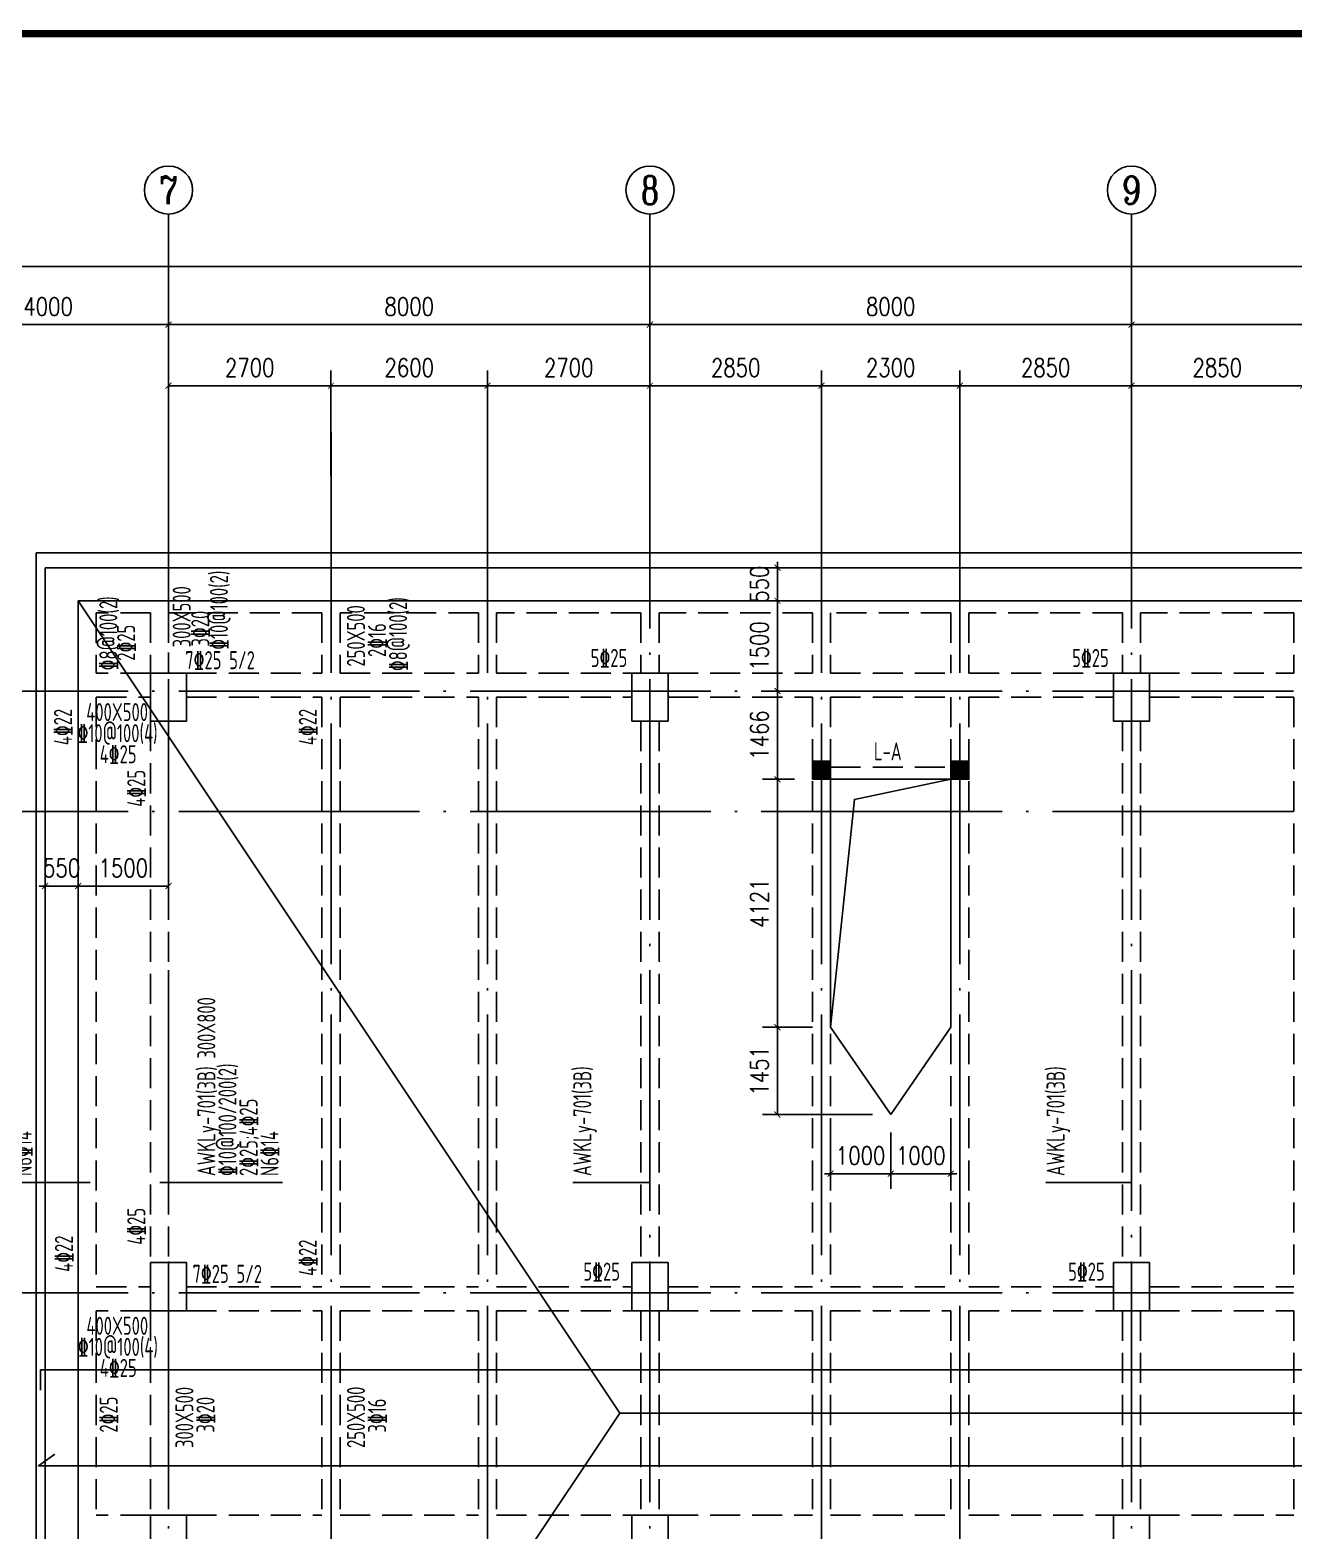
# Model space of a CAD drawing. Header units: millimetres. Extents: x 2998490 to 15040601, y 444546 to 7822218.
# Drawn here: x 14149969 to 14170970, y 7459876 to 7484824 of the extents above; entities that cross this region are included whole.
import ezdxf
from ezdxf.enums import TextEntityAlignment as Align

# ---------------------------------------------------------------- set-up
doc = ezdxf.new("R2010")
doc.units = ezdxf.units.MM
doc.header["$LTSCALE"] = 2000
doc.linetypes.add('DASH', pattern=[0.35, 0.25, -0.1])
doc.linetypes.add('DOTE', pattern=[2.42, 2, -0.2, 0.02, -0.2])
for name, color, linetype in [('3-AXIS', 3, 'Continuous'), ('3-AXIS_TEXT', 7, 'Continuous'), ('3-ban', 84, 'Continuous'), ('3-ban-rein', 1, 'Continuous'), ('3-column-DOWN', 232, 'Continuous'), ('3-dote', 43, 'DOTE'), ('3-liang-rein-X', 54, 'Continuous'), ('3-liang-rein-Y', 130, 'Continuous'), ('3-liang-R截面-X', 50, 'Continuous'), ('3-liang-R截面-Y', 70, 'Continuous'), ('3-liang-s-1', 44, 'Continuous'), ('3-liang-xu', 120, 'DASH'), ('AXIS', 3, 'Continuous'), ('AXIS_TEXT', 7, 'Continuous'), ('图框', 7, 'Continuous')]:
    doc.layers.add(name, color=color, linetype=linetype)
doc.layers.add('3-零部件', color=73, linetype='Continuous', lineweight=5)
doc.styles.add('_TCH_AXIS', font='COMPLEX', dxfattribs={"bigfont": 'GBCBIG'})
doc.styles.add('COMPLEX', font='COMPLEX')
doc.styles.add('DIM_FONT', font='SIMPLEX', dxfattribs={"width": 0.8, "bigfont": 'HZTXT'})
doc.styles.add('TSSD_Rein', font='Tssdeng.shx', dxfattribs={"width": 0.7, "bigfont": 'hztxt.shx'})
doc.dimstyles.new('DIMN100', dxfattribs={"dimtxt": 300, "dimasz": 100, "dimexe": 250, "dimexo": 300, "dimgap": 150, "dimtad": 1, "dimdec": 0, "dimzin": 0, "dimdsep": 46, "dimtxsty": 'DIM_FONT', "dimblk": 'ARCHTICK', "dimcen": 0.09, "dimclrt": 7, "dimazin": 2, "dimtfac": 1, "dimtdec": 0, "dimtix": 1, "dimtmove": 2, "dimatfit": 3, "dimldrblk": 'ARCHTICK', "dimfxl": 0, "dimtolj": 1, "dimtzin": 0, "dimarcsym": 0})

# ---------------------------------------------------------------- blocks, each defined once
blk = doc.blocks.new('TJAD_TK_A0')
at = {"layer": '图框', "const_width": 1.2}
blk.add_lwpolyline([(2152, -431.7), (2152, 389.3), (998, 389.3), (998, -431.7)], close=True, dxfattribs=at)
blk = doc.blocks.new('_ArchTick')
at = {"color": 0, "linetype": 'ByBlock', "const_width": 0.15}
blk.add_lwpolyline([(-0.5, -0.5), (0.5, 0.5)], dxfattribs=at)
blk = doc.blocks.new('*D548')
at = {"layer": 'AXIS', "color": 0, "lineweight": -2}
for p, q in [((14148270, 7475769), (14148270, 7480177)), ((14152270, 7475769), (14152270, 7480177)), ((14148270, 7479927), (14152270, 7479927))]:
    blk.add_line(p, q, dxfattribs=at)
at = {"layer": 'Defpoints', "color": 0}
for p in [(14152270, 7479927), (14148270, 7475469), (14152270, 7475469)]:
    blk.add_point(p, dxfattribs=at)
at = {"layer": 'AXIS', "color": 0, "lineweight": -2, "xscale": 100, "yscale": 100, "zscale": 100, "rotation": 180}
blk.add_blockref('_ArchTick', (14148270, 7479927), dxfattribs=at)
at = {"layer": 'AXIS', "color": 0, "lineweight": -2, "xscale": 100, "yscale": 100, "zscale": 100}
blk.add_blockref('_ArchTick', (14152270, 7479927), dxfattribs=at)
at = {"layer": 'AXIS', "color": 7, "insert": (14150270, 7480227), "char_height": 300, "attachment_point": 5, "style": 'DIM_FONT'}
blk.add_mtext('\\A1;4000', dxfattribs=at)
blk = doc.blocks.new('*D549')
at = {"layer": 'AXIS', "color": 0, "lineweight": -2}
for p, q in [((14152270, 7475769), (14152270, 7480177)), ((14160270, 7475769), (14160270, 7480177)), ((14152270, 7479927), (14160270, 7479927))]:
    blk.add_line(p, q, dxfattribs=at)
at = {"layer": 'Defpoints', "color": 0}
for p in [(14160270, 7479927), (14152270, 7475469), (14160270, 7475469)]:
    blk.add_point(p, dxfattribs=at)
at = {"layer": 'AXIS', "color": 0, "lineweight": -2, "xscale": 100, "yscale": 100, "zscale": 100, "rotation": 180}
blk.add_blockref('_ArchTick', (14152270, 7479927), dxfattribs=at)
at = {"layer": 'AXIS', "color": 0, "lineweight": -2, "xscale": 100, "yscale": 100, "zscale": 100}
blk.add_blockref('_ArchTick', (14160270, 7479927), dxfattribs=at)
at = {"layer": 'AXIS', "color": 7, "insert": (14156270, 7480227), "char_height": 300, "attachment_point": 5, "style": 'DIM_FONT'}
blk.add_mtext('\\A1;8000', dxfattribs=at)
blk = doc.blocks.new('*D550')
at = {"layer": 'AXIS', "color": 0, "lineweight": -2}
for p, q in [((14160270, 7475769), (14160270, 7480177)), ((14168270, 7475769), (14168270, 7480177)), ((14160270, 7479927), (14168270, 7479927))]:
    blk.add_line(p, q, dxfattribs=at)
at = {"layer": 'Defpoints', "color": 0}
for p in [(14168270, 7479927), (14160270, 7475469), (14168270, 7475469)]:
    blk.add_point(p, dxfattribs=at)
at = {"layer": 'AXIS', "color": 0, "lineweight": -2, "xscale": 100, "yscale": 100, "zscale": 100, "rotation": 180}
blk.add_blockref('_ArchTick', (14160270, 7479927), dxfattribs=at)
at = {"layer": 'AXIS', "color": 0, "lineweight": -2, "xscale": 100, "yscale": 100, "zscale": 100}
blk.add_blockref('_ArchTick', (14168270, 7479927), dxfattribs=at)
at = {"layer": 'AXIS', "color": 7, "insert": (14164270, 7480227), "char_height": 300, "attachment_point": 5, "style": 'DIM_FONT'}
blk.add_mtext('\\A1;8000', dxfattribs=at)
blk = doc.blocks.new('*D551')
at = {"layer": 'AXIS', "color": 0, "lineweight": -2}
for p, q in [((14168270, 7475769), (14168270, 7480177)), ((14176270, 7475769), (14176270, 7480177)), ((14168270, 7479927), (14176270, 7479927))]:
    blk.add_line(p, q, dxfattribs=at)
at = {"layer": 'Defpoints', "color": 0}
for p in [(14176270, 7479927), (14168270, 7475469), (14176270, 7475469)]:
    blk.add_point(p, dxfattribs=at)
at = {"layer": 'AXIS', "color": 0, "lineweight": -2, "xscale": 100, "yscale": 100, "zscale": 100, "rotation": 180}
blk.add_blockref('_ArchTick', (14168270, 7479927), dxfattribs=at)
at = {"layer": 'AXIS', "color": 0, "lineweight": -2, "xscale": 100, "yscale": 100, "zscale": 100}
blk.add_blockref('_ArchTick', (14176270, 7479927), dxfattribs=at)
at = {"layer": 'AXIS', "color": 7, "insert": (14172270, 7480227), "char_height": 300, "attachment_point": 5, "style": 'DIM_FONT'}
blk.add_mtext('\\A1;8000', dxfattribs=at)
blk = doc.blocks.new('_AXISO')
blk.add_circle((0, 0), 0.5)
at = {"layer": '3-AXIS_TEXT', "style": 'COMPLEX', "width": 1.041667}
blk.add_attdef('A', text='', height=0.56, dxfattribs=at).set_placement((-0.25, -0.28), (0.25, -0.28), align=Align.FIT)
blk = doc.blocks.new('*D557')
at = {"layer": 'AXIS', "color": 0, "lineweight": -2}
for p, q in [((14138270, 7476070), (14138270, 7481142)), ((14214520, 7476070), (14214520, 7481142)), ((14138270, 7480892), (14214520, 7480892))]:
    blk.add_line(p, q, dxfattribs=at)
at = {"layer": 'Defpoints', "color": 0}
for p in [(14214520, 7480892), (14138270, 7475770), (14214520, 7475770)]:
    blk.add_point(p, dxfattribs=at)
at = {"layer": 'AXIS', "color": 0, "lineweight": -2, "xscale": 100, "yscale": 100, "zscale": 100, "rotation": 180}
blk.add_blockref('_ArchTick', (14138270, 7480892), dxfattribs=at)
at = {"layer": 'AXIS', "color": 0, "lineweight": -2, "xscale": 100, "yscale": 100, "zscale": 100}
blk.add_blockref('_ArchTick', (14214520, 7480892), dxfattribs=at)
at = {"layer": 'AXIS', "color": 7, "insert": (14180271, 7481192), "char_height": 300, "attachment_point": 5, "style": 'DIM_FONT'}
blk.add_mtext('\\A1;76250', dxfattribs=at)
blk = doc.blocks.new('*D829')
at = {"layer": '3-ban', "color": 0, "lineweight": -2}
for p, q in [((14162664, 7473837), (14162138, 7473837)), ((14162388, 7473837), (14162388, 7472370)), ((14162670, 7472370), (14162138, 7472370))]:
    blk.add_line(p, q, dxfattribs=at)
at = {"layer": 'Defpoints', "color": 0}
for p in [(14162964, 7473837), (14162388, 7472370), (14162970, 7472370)]:
    blk.add_point(p, dxfattribs=at)
at = {"layer": '3-ban', "color": 0, "lineweight": -2, "xscale": 100, "yscale": 100, "zscale": 100}
for p, rotation in [((14162388, 7473837), 90), ((14162388, 7472370), 270)]:
    blk.add_blockref('_ArchTick', p, dxfattribs=dict(at, rotation=rotation))
at = {"layer": '3-ban', "color": 7, "insert": (14162088, 7473104), "char_height": 300, "attachment_point": 5, "rotation": 90, "style": 'DIM_FONT'}
blk.add_mtext('\\A1;1466', dxfattribs=at)
blk = doc.blocks.new('*D830')
at = {"layer": '3-ban', "color": 0, "lineweight": -2}
for p, q in [((14162670, 7472370), (14162138, 7472370)), ((14162388, 7472370), (14162388, 7468249)), ((14162970, 7468249), (14162138, 7468249))]:
    blk.add_line(p, q, dxfattribs=at)
at = {"layer": 'Defpoints', "color": 0}
for p in [(14162970, 7472370), (14162388, 7468249), (14163270, 7468249)]:
    blk.add_point(p, dxfattribs=at)
at = {"layer": '3-ban', "color": 0, "lineweight": -2, "xscale": 100, "yscale": 100, "zscale": 100}
for p, rotation in [((14162388, 7472370), 90), ((14162388, 7468249), 270)]:
    blk.add_blockref('_ArchTick', p, dxfattribs=dict(at, rotation=rotation))
at = {"layer": '3-ban', "color": 7, "insert": (14162088, 7470310), "char_height": 300, "attachment_point": 5, "rotation": 90, "style": 'DIM_FONT'}
blk.add_mtext('\\A1;4121', dxfattribs=at)
blk = doc.blocks.new('*D831')
at = {"layer": '3-ban', "color": 0, "lineweight": -2}
for p, q in [((14162970, 7468249), (14162138, 7468249)), ((14162388, 7468249), (14162388, 7466798)), ((14163970, 7466798), (14162138, 7466798))]:
    blk.add_line(p, q, dxfattribs=at)
at = {"layer": 'Defpoints', "color": 0}
for p in [(14163270, 7468249), (14162388, 7466798), (14164270, 7466798)]:
    blk.add_point(p, dxfattribs=at)
at = {"layer": '3-ban', "color": 0, "lineweight": -2, "xscale": 100, "yscale": 100, "zscale": 100}
for p, rotation in [((14162388, 7468249), 90), ((14162388, 7466798), 270)]:
    blk.add_blockref('_ArchTick', p, dxfattribs=dict(at, rotation=rotation))
at = {"layer": '3-ban', "color": 7, "insert": (14162088, 7467524), "char_height": 300, "attachment_point": 5, "rotation": 90, "style": 'DIM_FONT'}
blk.add_mtext('\\A1;1451', dxfattribs=at)
blk = doc.blocks.new('*D832')
at = {"layer": '3-ban', "color": 0, "lineweight": -2}
for p, q in [((14163270, 7466498), (14163270, 7465565)), ((14164270, 7466498), (14164270, 7465565)), ((14163270, 7465815), (14163170, 7465815)), ((14163270, 7465815), (14164270, 7465815)), ((14164270, 7465815), (14164370, 7465815))]:
    blk.add_line(p, q, dxfattribs=at)
at = {"layer": 'Defpoints', "color": 0}
for p in [(14163270, 7466798), (14164270, 7466798), (14164270, 7465815)]:
    blk.add_point(p, dxfattribs=at)
at = {"layer": '3-ban', "color": 0, "lineweight": -2, "xscale": 100, "yscale": 100, "zscale": 100}
blk.add_blockref('_ArchTick', (14163270, 7465815), dxfattribs=at)
at = {"layer": '3-ban', "color": 0, "lineweight": -2, "xscale": 100, "yscale": 100, "zscale": 100, "rotation": 180}
blk.add_blockref('_ArchTick', (14164270, 7465815), dxfattribs=at)
at = {"layer": '3-ban', "color": 7, "insert": (14163770, 7466115), "char_height": 300, "attachment_point": 5, "style": 'DIM_FONT'}
blk.add_mtext('\\A1;1000', dxfattribs=at)
blk = doc.blocks.new('*D833')
at = {"layer": '3-ban', "color": 0, "lineweight": -2}
for p, q in [((14164270, 7466498), (14164270, 7465565)), ((14165270, 7466268), (14165270, 7465565)), ((14164270, 7465815), (14164170, 7465815)), ((14164270, 7465815), (14165270, 7465815)), ((14165270, 7465815), (14165370, 7465815))]:
    blk.add_line(p, q, dxfattribs=at)
at = {"layer": 'Defpoints', "color": 0}
for p in [(14164270, 7466798), (14165270, 7466568), (14165270, 7465815)]:
    blk.add_point(p, dxfattribs=at)
at = {"layer": '3-ban', "color": 0, "lineweight": -2, "xscale": 100, "yscale": 100, "zscale": 100}
blk.add_blockref('_ArchTick', (14164270, 7465815), dxfattribs=at)
at = {"layer": '3-ban', "color": 0, "lineweight": -2, "xscale": 100, "yscale": 100, "zscale": 100, "rotation": 180}
blk.add_blockref('_ArchTick', (14165270, 7465815), dxfattribs=at)
at = {"layer": '3-ban', "color": 7, "insert": (14164770, 7466115), "char_height": 300, "attachment_point": 5, "style": 'DIM_FONT'}
blk.add_mtext('\\A1;1000', dxfattribs=at)
blk = doc.blocks.new('*D1196')
at = {"layer": '3-零部件', "color": 0, "lineweight": -2}
for p, q in [((14152270, 7477475), (14152270, 7479162)), ((14154970, 7477408), (14154970, 7479162)), ((14152270, 7478912), (14154970, 7478912))]:
    blk.add_line(p, q, dxfattribs=at)
at = {"layer": 'Defpoints', "color": 0}
for p in [(14154970, 7478912), (14152270, 7477175), (14154970, 7477108)]:
    blk.add_point(p, dxfattribs=at)
at = {"layer": '3-零部件', "color": 0, "lineweight": -2, "xscale": 100, "yscale": 100, "zscale": 100, "rotation": 180}
blk.add_blockref('_ArchTick', (14152270, 7478912), dxfattribs=at)
at = {"layer": '3-零部件', "color": 0, "lineweight": -2, "xscale": 100, "yscale": 100, "zscale": 100}
blk.add_blockref('_ArchTick', (14154970, 7478912), dxfattribs=at)
at = {"layer": '3-零部件', "color": 7, "insert": (14153620, 7479212), "char_height": 300, "attachment_point": 5, "style": 'DIM_FONT'}
blk.add_mtext('\\A1;2700', dxfattribs=at)
blk = doc.blocks.new('*D1197')
at = {"layer": '3-零部件', "color": 0, "lineweight": -2}
for p, q in [((14154970, 7477408), (14154970, 7479162)), ((14157570, 7477862), (14157570, 7479162)), ((14154970, 7478912), (14157570, 7478912))]:
    blk.add_line(p, q, dxfattribs=at)
at = {"layer": 'Defpoints', "color": 0}
for p in [(14157570, 7478912), (14157570, 7477562), (14154970, 7477108)]:
    blk.add_point(p, dxfattribs=at)
at = {"layer": '3-零部件', "color": 0, "lineweight": -2, "xscale": 100, "yscale": 100, "zscale": 100, "rotation": 180}
blk.add_blockref('_ArchTick', (14154970, 7478912), dxfattribs=at)
at = {"layer": '3-零部件', "color": 0, "lineweight": -2, "xscale": 100, "yscale": 100, "zscale": 100}
blk.add_blockref('_ArchTick', (14157570, 7478912), dxfattribs=at)
at = {"layer": '3-零部件', "color": 7, "insert": (14156270, 7479212), "char_height": 300, "attachment_point": 5, "style": 'DIM_FONT'}
blk.add_mtext('\\A1;2600', dxfattribs=at)
blk = doc.blocks.new('*D1198')
at = {"layer": '3-零部件', "color": 0, "lineweight": -2}
for p, q in [((14157570, 7477862), (14157570, 7479162)), ((14160270, 7477862), (14160270, 7479162)), ((14157570, 7478912), (14160270, 7478912))]:
    blk.add_line(p, q, dxfattribs=at)
at = {"layer": 'Defpoints', "color": 0}
for p in [(14160270, 7478912), (14157570, 7477562), (14160270, 7477562)]:
    blk.add_point(p, dxfattribs=at)
at = {"layer": '3-零部件', "color": 0, "lineweight": -2, "xscale": 100, "yscale": 100, "zscale": 100, "rotation": 180}
blk.add_blockref('_ArchTick', (14157570, 7478912), dxfattribs=at)
at = {"layer": '3-零部件', "color": 0, "lineweight": -2, "xscale": 100, "yscale": 100, "zscale": 100}
blk.add_blockref('_ArchTick', (14160270, 7478912), dxfattribs=at)
at = {"layer": '3-零部件', "color": 7, "insert": (14158920, 7479212), "char_height": 300, "attachment_point": 5, "style": 'DIM_FONT'}
blk.add_mtext('\\A1;2700', dxfattribs=at)
blk = doc.blocks.new('*D1199')
at = {"layer": '3-零部件', "color": 0, "lineweight": -2}
for p, q in [((14160270, 7477862), (14160270, 7479162)), ((14163120, 7477465), (14163120, 7479162)), ((14160270, 7478912), (14163120, 7478912))]:
    blk.add_line(p, q, dxfattribs=at)
at = {"layer": 'Defpoints', "color": 0}
for p in [(14163120, 7478912), (14160270, 7477562), (14163120, 7477165)]:
    blk.add_point(p, dxfattribs=at)
at = {"layer": '3-零部件', "color": 0, "lineweight": -2, "xscale": 100, "yscale": 100, "zscale": 100, "rotation": 180}
blk.add_blockref('_ArchTick', (14160270, 7478912), dxfattribs=at)
at = {"layer": '3-零部件', "color": 0, "lineweight": -2, "xscale": 100, "yscale": 100, "zscale": 100}
blk.add_blockref('_ArchTick', (14163120, 7478912), dxfattribs=at)
at = {"layer": '3-零部件', "color": 7, "insert": (14161695, 7479212), "char_height": 300, "attachment_point": 5, "style": 'DIM_FONT'}
blk.add_mtext('\\A1;2850', dxfattribs=at)
blk = doc.blocks.new('*D1200')
at = {"layer": '3-零部件', "color": 0, "lineweight": -2}
for p, q in [((14163120, 7477465), (14163120, 7479162)), ((14165420, 7477465), (14165420, 7479162)), ((14163120, 7478912), (14165420, 7478912))]:
    blk.add_line(p, q, dxfattribs=at)
at = {"layer": 'Defpoints', "color": 0}
for p in [(14165420, 7478912), (14163120, 7477165), (14165420, 7477165)]:
    blk.add_point(p, dxfattribs=at)
at = {"layer": '3-零部件', "color": 0, "lineweight": -2, "xscale": 100, "yscale": 100, "zscale": 100, "rotation": 180}
blk.add_blockref('_ArchTick', (14163120, 7478912), dxfattribs=at)
at = {"layer": '3-零部件', "color": 0, "lineweight": -2, "xscale": 100, "yscale": 100, "zscale": 100}
blk.add_blockref('_ArchTick', (14165420, 7478912), dxfattribs=at)
at = {"layer": '3-零部件', "color": 7, "insert": (14164270, 7479212), "char_height": 300, "attachment_point": 5, "style": 'DIM_FONT'}
blk.add_mtext('\\A1;2300', dxfattribs=at)
blk = doc.blocks.new('*D1201')
at = {"layer": '3-零部件', "color": 0, "lineweight": -2}
for p, q in [((14165420, 7477465), (14165420, 7479162)), ((14168270, 7477465), (14168270, 7479162)), ((14165420, 7478912), (14168270, 7478912))]:
    blk.add_line(p, q, dxfattribs=at)
at = {"layer": 'Defpoints', "color": 0}
for p in [(14168270, 7478912), (14165420, 7477165), (14168270, 7477165)]:
    blk.add_point(p, dxfattribs=at)
at = {"layer": '3-零部件', "color": 0, "lineweight": -2, "xscale": 100, "yscale": 100, "zscale": 100, "rotation": 180}
blk.add_blockref('_ArchTick', (14165420, 7478912), dxfattribs=at)
at = {"layer": '3-零部件', "color": 0, "lineweight": -2, "xscale": 100, "yscale": 100, "zscale": 100}
blk.add_blockref('_ArchTick', (14168270, 7478912), dxfattribs=at)
at = {"layer": '3-零部件', "color": 7, "insert": (14166845, 7479212), "char_height": 300, "attachment_point": 5, "style": 'DIM_FONT'}
blk.add_mtext('\\A1;2850', dxfattribs=at)
blk = doc.blocks.new('*D1202')
at = {"layer": '3-零部件', "color": 0, "lineweight": -2}
for p, q in [((14168270, 7477465), (14168270, 7479162)), ((14171120, 7477465), (14171120, 7479162)), ((14168270, 7478912), (14171120, 7478912))]:
    blk.add_line(p, q, dxfattribs=at)
at = {"layer": 'Defpoints', "color": 0}
for p in [(14171120, 7478912), (14168270, 7477165), (14171120, 7477165)]:
    blk.add_point(p, dxfattribs=at)
at = {"layer": '3-零部件', "color": 0, "lineweight": -2, "xscale": 100, "yscale": 100, "zscale": 100, "rotation": 180}
blk.add_blockref('_ArchTick', (14168270, 7478912), dxfattribs=at)
at = {"layer": '3-零部件', "color": 0, "lineweight": -2, "xscale": 100, "yscale": 100, "zscale": 100}
blk.add_blockref('_ArchTick', (14171120, 7478912), dxfattribs=at)
at = {"layer": '3-零部件', "color": 7, "insert": (14169695, 7479212), "char_height": 300, "attachment_point": 5, "style": 'DIM_FONT'}
blk.add_mtext('\\A1;2850', dxfattribs=at)
blk = doc.blocks.new('*D1220')
at = {"layer": '3-ban', "color": 0, "lineweight": -2}
for p, q in [((14162364, 7475337), (14162138, 7475337)), ((14162388, 7473837), (14162388, 7475337)), ((14162364, 7473837), (14162138, 7473837))]:
    blk.add_line(p, q, dxfattribs=at)
at = {"layer": 'Defpoints', "color": 0}
for p in [(14162388, 7475337), (14162664, 7475337), (14162664, 7473837)]:
    blk.add_point(p, dxfattribs=at)
at = {"layer": '3-ban', "color": 0, "lineweight": -2, "xscale": 100, "yscale": 100, "zscale": 100}
for p, rotation in [((14162388, 7475337), 90), ((14162388, 7473837), 270)]:
    blk.add_blockref('_ArchTick', p, dxfattribs=dict(at, rotation=rotation))
at = {"layer": '3-ban', "color": 7, "insert": (14162088, 7474587), "char_height": 300, "attachment_point": 5, "rotation": 90, "style": 'DIM_FONT'}
blk.add_mtext('\\A1;1500', dxfattribs=at)
blk = doc.blocks.new('*D1221')
at = {"layer": '3-ban', "color": 0, "lineweight": -2}
for p, q in [((14162388, 7475887), (14162388, 7475987)), ((14162416, 7475887), (14162138, 7475887)), ((14162388, 7475337), (14162388, 7475887)), ((14162364, 7475337), (14162138, 7475337)), ((14162388, 7475337), (14162388, 7475237))]:
    blk.add_line(p, q, dxfattribs=at)
at = {"layer": 'Defpoints', "color": 0}
for p in [(14162388, 7475887), (14162716, 7475887), (14162664, 7475337)]:
    blk.add_point(p, dxfattribs=at)
at = {"layer": '3-ban', "color": 0, "lineweight": -2, "xscale": 100, "yscale": 100, "zscale": 100}
for p, rotation in [((14162388, 7475887), 270), ((14162388, 7475337), 90)]:
    blk.add_blockref('_ArchTick', p, dxfattribs=dict(at, rotation=rotation))
at = {"layer": '3-ban', "color": 7, "insert": (14162088, 7475612), "char_height": 300, "attachment_point": 5, "rotation": 90, "style": 'DIM_FONT'}
blk.add_mtext('\\A1;550', dxfattribs=at)
blk = doc.blocks.new('*D1224')
at = {"layer": '3-ban', "color": 0, "lineweight": -2}
for p, q in [((14150220, 7470862), (14150220, 7470346)), ((14150770, 7470862), (14150770, 7470346)), ((14150220, 7470596), (14150120, 7470596)), ((14150220, 7470596), (14150770, 7470596)), ((14150770, 7470596), (14150870, 7470596))]:
    blk.add_line(p, q, dxfattribs=at)
at = {"layer": 'Defpoints', "color": 0}
for p in [(14150220, 7471162), (14150770, 7471162), (14150770, 7470596)]:
    blk.add_point(p, dxfattribs=at)
at = {"layer": '3-ban', "color": 0, "lineweight": -2, "xscale": 100, "yscale": 100, "zscale": 100}
blk.add_blockref('_ArchTick', (14150220, 7470596), dxfattribs=at)
at = {"layer": '3-ban', "color": 0, "lineweight": -2, "xscale": 100, "yscale": 100, "zscale": 100, "rotation": 180}
blk.add_blockref('_ArchTick', (14150770, 7470596), dxfattribs=at)
at = {"layer": '3-ban', "color": 7, "insert": (14150495, 7470896), "char_height": 300, "attachment_point": 5, "style": 'DIM_FONT'}
blk.add_mtext('\\A1;550', dxfattribs=at)
blk = doc.blocks.new('*D1225')
at = {"layer": '3-ban', "color": 0, "lineweight": -2}
for p, q in [((14150770, 7470862), (14150770, 7470346)), ((14150770, 7470596), (14152270, 7470596)), ((14152270, 7470553), (14152270, 7470346))]:
    blk.add_line(p, q, dxfattribs=at)
at = {"layer": 'Defpoints', "color": 0}
for p in [(14150770, 7471162), (14152270, 7470853), (14152270, 7470596)]:
    blk.add_point(p, dxfattribs=at)
at = {"layer": '3-ban', "color": 0, "lineweight": -2, "xscale": 100, "yscale": 100, "zscale": 100, "rotation": 180}
blk.add_blockref('_ArchTick', (14150770, 7470596), dxfattribs=at)
at = {"layer": '3-ban', "color": 0, "lineweight": -2, "xscale": 100, "yscale": 100, "zscale": 100}
blk.add_blockref('_ArchTick', (14152270, 7470596), dxfattribs=at)
at = {"layer": '3-ban', "color": 7, "insert": (14151520, 7470896), "char_height": 300, "attachment_point": 5, "style": 'DIM_FONT'}
blk.add_mtext('\\A1;1500', dxfattribs=at)

msp = doc.modelspace()

# ---------------------------------------------------------------- hatches: boundary and pattern name
at = {"layer": '3-ban'}
for points in [[(14162970.3, 7472370.4), (14163270.3, 7472370.4), (14163270.3, 7472670.4), (14162970.3, 7472670.4)], [(14165270.3, 7472370.4), (14165570.3, 7472370.4), (14165570.3, 7472670.4), (14165270.3, 7472670.4)]]:
    msp.add_hatch(color=8, dxfattribs=at).paths.add_polyline_path(points)

# ---------------------------------------------------------------- linework, layer by layer
at = {"layer": '3-AXIS', "color": 15, "linetype": 'DOTE'}
for p, q in [((14152270.3, 7445836.7), (14152270.3, 7475768.9)), ((14160270.3, 7445836.7), (14160270.3, 7475768.9)), ((14168270.3, 7445836.7), (14168270.3, 7475768.9)), ((14214520.3, 7473836.7), (14134833, 7473836.7)), ((14214520.3, 7471836.7), (14134833, 7471836.7)), ((14214520.3, 7463836.7), (14134833, 7463836.7))]:
    msp.add_line(p, q, dxfattribs=at)
at = {"layer": '3-ban'}
for points in [[(14162970.3, 7472370.4), (14163270.3, 7472370.4), (14163270.3, 7472670.4), (14162970.3, 7472670.4)], [(14165270.3, 7472370.4), (14165570.3, 7472370.4), (14165570.3, 7472670.4), (14165270.3, 7472670.4)]]:
    msp.add_lwpolyline(points, close=True, dxfattribs=at)
at = {"layer": '3-ban-rein', "elevation": 5065}
for points in [[(14150144.5, 7462217.8), (14150144.5, 7462555.7), (14214667.6, 7462555.7), (14214667.6, 7462209.7)], [(14150381.3, 7461154.8), (14150107.7, 7460961.4), (14214698.5, 7460961.4), (14214469.1, 7461164.5)]]:
    msp.add_lwpolyline(points, dxfattribs=at)
at = {"layer": '3-column-DOWN'}
for points in [[(14151970.3, 7474136.7), (14152570.3, 7474136.7), (14152570.3, 7473336.7), (14151970.3, 7473336.7)], [(14151970.3, 7474136.7), (14152570.3, 7474136.7), (14152570.3, 7473336.7), (14151970.3, 7473336.7)], [(14159970.3, 7474136.7), (14160570.3, 7474136.7), (14160570.3, 7473336.7), (14159970.3, 7473336.7)], [(14159970.3, 7474136.7), (14160570.3, 7474136.7), (14160570.3, 7473336.7), (14159970.3, 7473336.7)], [(14167970.3, 7474136.7), (14168570.3, 7474136.7), (14168570.3, 7473336.7), (14167970.3, 7473336.7)], [(14167970.3, 7474136.7), (14168570.3, 7474136.7), (14168570.3, 7473336.7), (14167970.3, 7473336.7)], [(14151970.3, 7464336.7), (14152570.3, 7464336.7), (14152570.3, 7463536.7), (14151970.3, 7463536.7)], [(14151970.3, 7464336.7), (14152570.3, 7464336.7), (14152570.3, 7463536.7), (14151970.3, 7463536.7)], [(14159970.3, 7464336.7), (14160570.3, 7464336.7), (14160570.3, 7463536.7), (14159970.3, 7463536.7)], [(14159970.3, 7464336.7), (14160570.3, 7464336.7), (14160570.3, 7463536.7), (14159970.3, 7463536.7)], [(14167970.3, 7464336.7), (14168570.3, 7464336.7), (14168570.3, 7463536.7), (14167970.3, 7463536.7)], [(14167970.3, 7464336.7), (14168570.3, 7464336.7), (14168570.3, 7463536.7), (14167970.3, 7463536.7)], [(14151970.3, 7460136.7), (14152570.3, 7460136.7), (14152570.3, 7459336.7), (14151970.3, 7459336.7)], [(14151970.3, 7460136.7), (14152570.3, 7460136.7), (14152570.3, 7459336.7), (14151970.3, 7459336.7)], [(14159970.3, 7460136.7), (14160570.3, 7460136.7), (14160570.3, 7459336.7), (14159970.3, 7459336.7)], [(14159970.3, 7460136.7), (14160570.3, 7460136.7), (14160570.3, 7459336.7), (14159970.3, 7459336.7)], [(14167970.3, 7460136.7), (14168570.3, 7460136.7), (14168570.3, 7459336.7), (14167970.3, 7459336.7)], [(14167970.3, 7460136.7), (14168570.3, 7460136.7), (14168570.3, 7459336.7), (14167970.3, 7459336.7)]]:
    msp.add_lwpolyline(points, close=True, dxfattribs=at)
at = {"layer": '3-dote'}
for p, q in [((14154970.3, 7478138.7), (14154970.3, 7447511.5)), ((14157570.3, 7478138.7), (14157570.3, 7447511.5)), ((14163120.3, 7478138.7), (14163120.3, 7447511.5)), ((14165420.3, 7478138.7), (14165420.3, 7447511.5))]:
    msp.add_line(p, q, dxfattribs=at)
at = {"layer": '3-liang-R截面-Y'}
for p, q in [((14148648.5, 7465670.5), (14150966.5, 7465670.5)), ((14152125.9, 7465670.5), (14154165, 7465670.5)), ((14158985.8, 7465670.5), (14160261.7, 7465670.5)), ((14166849.7, 7465670.5), (14168274.8, 7465670.5))]:
    msp.add_line(p, q, dxfattribs=at)
at = {"layer": '3-liang-s-1'}
for p, q in [((14214820.3, 7476136.7), (14150070.3, 7476136.7)), ((14150070.3, 7476136.7), (14150070.3, 7451656.7)), ((14214670.3, 7475886.7), (14150220.3, 7475886.7)), ((14150220.3, 7475886.7), (14150220.3, 7447786.7)), ((14159770.3, 7461836.7), (14150770.3, 7475336.7)), ((14214670.3, 7475336.7), (14150770.3, 7475336.7)), ((14150770.3, 7475336.7), (14150770.3, 7448336.7)), ((14159770.3, 7461836.7), (14150770.3, 7448336.7)), ((14214820.3, 7461836.7), (14159770.3, 7461836.7))]:
    msp.add_line(p, q, dxfattribs=at)
at = {"layer": '3-liang-s-1', "ltscale": 3}
msp.add_lwpolyline([(14164270.3, 7466798.2), (14163270.3, 7468249.4), (14163270.3, 7472370.4), (14165270.3, 7472370.4), (14165270.3, 7468249.4)], close=True, dxfattribs=at)
at = {"layer": '3-liang-s-1'}
msp.add_lwpolyline([(14163270.3, 7468249.4), (14163666.7, 7472036.4), (14165270.3, 7472370.4)], dxfattribs=at)
at = {"layer": '3-liang-xu'}
for p, q in [((14214820.3, 7475336.7), (14150770.3, 7475336.7)), ((14150770.3, 7475336.7), (14150770.3, 7448336.7)), ((14151070.3, 7475136.7), (14151070.3, 7474136.7)), ((14151970.3, 7475136.7), (14151070.3, 7475136.7)), ((14151970.3, 7475136.7), (14151970.3, 7474136.7)), ((14152270.3, 7475136.7), (14152270.3, 7474136.7)), ((14154820.3, 7475136.7), (14152270.3, 7475136.7)), ((14154820.3, 7475136.7), (14154820.3, 7474136.7)), ((14155120.3, 7475136.7), (14155120.3, 7474136.7)), ((14157420.3, 7475136.7), (14155120.3, 7475136.7)), ((14157420.3, 7475136.7), (14157420.3, 7474136.7)), ((14157720.3, 7475136.7), (14157720.3, 7474136.7)), ((14160120.3, 7475136.7), (14157720.3, 7475136.7)), ((14160120.3, 7475136.7), (14160120.3, 7474136.7)), ((14160420.3, 7475136.7), (14160420.3, 7474136.7)), ((14162970.3, 7475136.7), (14160420.3, 7475136.7)), ((14162970.3, 7475136.7), (14162970.3, 7474136.7)), ((14163270.3, 7475136.7), (14163270.3, 7474136.7)), ((14165270.3, 7475136.7), (14163270.3, 7475136.7)), ((14165270.3, 7475136.7), (14165270.3, 7474136.7)), ((14165570.3, 7475136.7), (14165570.3, 7474136.7)), ((14168120.3, 7475136.7), (14165570.3, 7475136.7)), ((14168120.3, 7475136.7), (14168120.3, 7474136.7)), ((14168420.3, 7475136.7), (14168420.3, 7474136.7)), ((14170970.3, 7475136.7), (14168420.3, 7475136.7)), ((14170970.3, 7475136.7), (14170970.3, 7474136.7)), ((14151970.3, 7474136.7), (14151070.3, 7474136.7)), ((14152570.3, 7474136.7), (14154820.3, 7474136.7)), ((14155120.3, 7474136.7), (14157420.3, 7474136.7)), ((14157720.3, 7474136.7), (14159970.3, 7474136.7)), ((14160570.3, 7474136.7), (14162970.3, 7474136.7)), ((14163270.3, 7474136.7), (14165270.3, 7474136.7)), ((14165570.3, 7474136.7), (14167970.3, 7474136.7)), ((14168570.3, 7474136.7), (14170970.3, 7474136.7)), ((14151070.3, 7473736.7), (14151970.3, 7473736.7)), ((14151070.3, 7473736.7), (14151070.3, 7463936.7)), ((14152570.3, 7473736.7), (14154820.3, 7473736.7)), ((14154820.3, 7473736.7), (14154820.3, 7463936.7)), ((14155120.3, 7473736.7), (14157420.3, 7473736.7)), ((14155120.3, 7473736.7), (14155120.3, 7463936.7)), ((14157420.3, 7473736.7), (14157420.3, 7463936.7)), ((14157720.3, 7473736.7), (14159970.3, 7473736.7)), ((14157720.3, 7473736.7), (14157720.3, 7463936.7)), ((14160570.3, 7473736.7), (14162970.3, 7473736.7)), ((14162970.3, 7473736.7), (14162970.3, 7463936.7)), ((14163270.3, 7473736.7), (14165270.3, 7473736.7)), ((14163270.3, 7473736.7), (14163270.3, 7463936.7)), ((14165270.3, 7473736.7), (14165270.3, 7463936.7)), ((14165570.3, 7473736.7), (14167970.3, 7473736.7)), ((14165570.3, 7473736.7), (14165570.3, 7463936.7)), ((14168570.3, 7473736.7), (14170970.3, 7473736.7)), ((14170970.3, 7473736.7), (14170970.3, 7463936.7)), ((14151970.3, 7473336.7), (14151970.3, 7464336.7)), ((14152270.3, 7473336.7), (14152270.3, 7464336.7)), ((14160120.3, 7473336.7), (14160120.3, 7464336.7)), ((14160420.3, 7473336.7), (14160420.3, 7464336.7)), ((14168120.3, 7473336.7), (14168120.3, 7464336.7)), ((14168420.3, 7473336.7), (14168420.3, 7464336.7)), ((14163270.3, 7472570.4), (14165270.3, 7472570.4)), ((14163270.3, 7472370.4), (14165270.3, 7472370.4)), ((14151070.3, 7463936.7), (14151970.3, 7463936.7)), ((14152570.3, 7463936.7), (14154820.3, 7463936.7)), ((14155120.3, 7463936.7), (14157420.3, 7463936.7)), ((14157720.3, 7463936.7), (14159970.3, 7463936.7)), ((14160570.3, 7463936.7), (14162970.3, 7463936.7)), ((14163270.3, 7463936.7), (14165270.3, 7463936.7)), ((14165570.3, 7463936.7), (14167970.3, 7463936.7)), ((14168570.3, 7463936.7), (14170970.3, 7463936.7)), ((14151070.3, 7463536.7), (14151070.3, 7460136.7)), ((14151970.3, 7463536.7), (14151070.3, 7463536.7)), ((14151970.3, 7463536.7), (14151970.3, 7460136.7)), ((14152270.3, 7463536.7), (14152270.3, 7460136.7)), ((14152570.3, 7463536.7), (14154820.3, 7463536.7)), ((14154820.3, 7463536.7), (14154820.3, 7460136.7)), ((14155120.3, 7463536.7), (14157420.3, 7463536.7)), ((14155120.3, 7463536.7), (14155120.3, 7460136.7)), ((14157420.3, 7463536.7), (14157420.3, 7460136.7)), ((14157720.3, 7463536.7), (14157720.3, 7460136.7)), ((14157720.3, 7463536.7), (14159970.3, 7463536.7)), ((14160120.3, 7463536.7), (14160120.3, 7460136.7)), ((14160420.3, 7463536.7), (14160420.3, 7460136.7)), ((14160570.3, 7463536.7), (14162970.3, 7463536.7)), ((14162970.3, 7463536.7), (14162970.3, 7460136.7)), ((14163270.3, 7463536.7), (14163270.3, 7460136.7)), ((14163270.3, 7463536.7), (14164270.3, 7463536.7)), ((14164420.3, 7463536.7), (14165270.3, 7463536.7)), ((14165270.3, 7463536.7), (14165270.3, 7460136.7)), ((14165570.3, 7463536.7), (14165570.3, 7460136.7)), ((14165570.3, 7463536.7), (14167970.3, 7463536.7)), ((14168120.3, 7463536.7), (14168120.3, 7460136.7)), ((14168420.3, 7463536.7), (14168420.3, 7460136.7)), ((14168570.3, 7463536.7), (14170970.3, 7463536.7)), ((14170970.3, 7463536.7), (14170970.3, 7460136.7)), ((14151970.3, 7460136.7), (14151070.3, 7460136.7)), ((14152570.3, 7460136.7), (14154820.3, 7460136.7)), ((14155120.3, 7460136.7), (14157420.3, 7460136.7)), ((14157720.3, 7460136.7), (14159970.3, 7460136.7)), ((14160568.4, 7460136.7), (14162970.3, 7460136.7)), ((14163270.3, 7460136.7), (14165270.3, 7460136.7)), ((14165570.3, 7460136.7), (14167970.3, 7460136.7)), ((14168570.3, 7460136.7), (14170970.3, 7460136.7))]:
    msp.add_line(p, q, dxfattribs=at)
at = {"layer": 'AXIS'}
for p, q in [((14152270.3, 7475468.9), (14152270.3, 7481763.1)), ((14160270.3, 7475468.9), (14160270.3, 7481763.1)), ((14168270.3, 7475468.9), (14168270.3, 7481763.1))]:
    msp.add_line(p, q, dxfattribs=at)

# ---------------------------------------------------------------- block references
ref = msp.add_blockref('_AXISO', (14152270.3, 7482163.1), dxfattribs=dict(at, xscale=-800, yscale=800, zscale=800, rotation=180))
ref.add_attrib('A', '7', dxfattribs={"layer": 'AXIS_TEXT', "height": 465.9, "style": '_TCH_AXIS'}).set_placement((14152115, 7481930.2), (14152425.6, 7481930.2), align=Align.FIT)
ref = msp.add_blockref('_AXISO', (14160270.3, 7482163.1), dxfattribs=dict(at, xscale=-800, yscale=800, zscale=800, rotation=180))
ref.add_attrib('A', '8', dxfattribs={"layer": 'AXIS_TEXT', "height": 465.9, "style": '_TCH_AXIS'}).set_placement((14160115, 7481930.2), (14160425.6, 7481930.2), align=Align.FIT)
ref = msp.add_blockref('_AXISO', (14168270.3, 7482163.1), dxfattribs=dict(at, xscale=-800, yscale=800, zscale=800, rotation=180))
ref.add_attrib('A', '9', dxfattribs={"layer": 'AXIS_TEXT', "height": 465.9, "style": '_TCH_AXIS'}).set_placement((14168115, 7481930.2), (14168425.6, 7481930.2), align=Align.FIT)
at = {"layer": '图框', "xscale": 100, "yscale": 100, "zscale": 100}
msp.add_blockref('TJAD_TK_A0', (14027517.1, 7445833.9), dxfattribs=at)

# ---------------------------------------------------------------- texts
at = {"layer": '3-liang-rein-X', "style": 'TSSD_Rein', "width": 0.7}
for s, p in [('7%%13225 5/2', (14152548, 7474200.3)), ('5%%13225', (14159284.8, 7474236.7)), ('5%%13225', (14167284.8, 7474236.7)), ('%%13210@100(4)', (14150758.3, 7472986.7)), ('4%%13225', (14151126.6, 7472636.7)), ('7%%13225 5/2', (14152667.9, 7464000.3)), ('5%%13225', (14159163.8, 7464036.7)), ('5%%13225', (14167218, 7464036.7)), ('%%13210@100(4)', (14150764.2, 7462786.7)), ('4%%13225', (14151129.1, 7462436.7))]:
    msp.add_text(s, height=300, dxfattribs=at).set_placement(p)
at = {"layer": '3-liang-rein-Y', "style": 'TSSD_Rein', "width": 0.7}
for s, p in [('%%13210@100(2)', (14153258.1, 7474522)), ('%%1328@100(2)', (14151420.2, 7474180.6)), ('3%%13220', (14152948.4, 7474576.3)), ('%%1328@100(2)', (14156234.8, 7474166.8)), ('2%%13225', (14151716.3, 7474339.7)), ('2%%13216', (14155884.8, 7474401.8)), ('4%%13222', (14150666, 7472936.7)), ('4%%13222', (14154734.8, 7472936.7)), ('4%%13225', (14151884.8, 7471914)), ('%%13210@100/200(2)', (14153399.5, 7465774.7)), ('2%%13225;4%%13225', (14153749.5, 7465774.7)), ('N6%%13214', (14149998.5, 7465774.7)), ('N6%%13214', (14154099.5, 7465774.7)), ('4%%13225', (14151884.8, 7464633.7)), ('4%%13222', (14150681.8, 7464182.8)), ('4%%13222', (14154734.8, 7464115.3)), ('2%%13225', (14151425.6, 7461510.9)), ('3%%13220', (14153034.8, 7461510.9)), ('3%%13216', (14155884.8, 7461510.9))]:
    msp.add_text(s, height=300, rotation=90, dxfattribs=at).set_placement(p)
at = {"layer": '3-liang-R截面-X', "style": 'TSSD_Rein', "width": 0.7}
for s, p in [('400X500', (14150903.8, 7473336.7)), ('L-A', (14163991.4, 7472685)), ('400X500', (14150906.3, 7463136.7))]:
    msp.add_text(s, height=300, dxfattribs=at).set_placement(p)
at = {"layer": '3-liang-R截面-Y', "style": 'TSSD_Rein', "width": 0.7}
for s, p in [('300X500', (14152638.7, 7474563.1)), ('250X500', (14155534.8, 7474242.7)), ('AWKLy-701(3B) 300X800', (14153049.6, 7465774.7)), ('AWKLy-701(3B)', (14159295.4, 7465774.7)), ('AWKLy-701(3B)', (14167159.3, 7465774.7)), ('300X500', (14152684.8, 7461255.1)), ('250X500', (14155534.8, 7461255.1))]:
    msp.add_text(s, height=300, rotation=90, dxfattribs=at).set_placement(p)

# ---------------------------------------------------------------- dimensions: what is measured, and where the dimension line sits
at = {"layer": '3-ban'}
for base, p1, p2, picture, middle in [((14162387.6, 7475886.7), (14162664.2, 7475336.7), (14162716.1, 7475886.7), '*D1221', (14162087.6, 7475611.7)), ((14162387.6, 7475336.7), (14162664.2, 7473836.7), (14162664.2, 7475336.7), '*D1220', (14162087.6, 7474586.7)), ((14162387.6, 7472370.4), (14162964.2, 7473836.7), (14162970.3, 7472370.4), '*D829', (14162087.6, 7473103.5)), ((14162387.6, 7468249.4), (14162970.3, 7472370.4), (14163270.3, 7468249.4), '*D830', (14162087.6, 7470309.9)), ((14162387.6, 7466798.2), (14163270.3, 7468249.4), (14164270.3, 7466798.2), '*D831', (14162087.6, 7467523.8))]:
    dim = msp.add_linear_dim(base=base, p1=p1, p2=p2, angle=90, dimstyle='DIMN100', dxfattribs=at)
    dim.commit()
    dim.dimension.update_dxf_attribs({"geometry": picture, "text_midpoint": middle})
for base, p1, p2, picture, middle in [((14150770.3, 7470596.4), (14150220.3, 7471161.8), (14150770.3, 7471161.8), '*D1224', (14150495.3, 7470896.4)), ((14152270.3, 7470596.4), (14150770.3, 7471161.8), (14152270.3, 7470853.2), '*D1225', (14151520.3, 7470896.4)), ((14164270.3, 7465814.9), (14163270.3, 7466798.2), (14164270.3, 7466798.2), '*D832', (14163770.3, 7466114.9)), ((14165270.3, 7465814.9), (14164270.3, 7466798.2), (14165270.3, 7466567.7), '*D833', (14164770.3, 7466114.9))]:
    dim = msp.add_linear_dim(base=base, p1=p1, p2=p2, dimstyle='DIMN100', dxfattribs=at)
    dim.commit()
    dim.dimension.update_dxf_attribs({"geometry": picture, "text_midpoint": middle})
at = {"layer": '3-零部件'}
for base, p1, p2, picture, middle in [((14154970.3, 7478912.4), (14152270.3, 7477175.3), (14154970.3, 7477107.6), '*D1196', (14153620.3, 7479212.4)), ((14157570.3, 7478912.4), (14154970.3, 7477107.6), (14157570.3, 7477562.2), '*D1197', (14156270.3, 7479212.4)), ((14160270.3, 7478912.4), (14157570.3, 7477562.2), (14160270.3, 7477562.2), '*D1198', (14158920.3, 7479212.4)), ((14163120.3, 7478912.4), (14160270.3, 7477562.2), (14163120.3, 7477165.4), '*D1199', (14161695.3, 7479212.4)), ((14165420.3, 7478912.4), (14163120.3, 7477165.4), (14165420.3, 7477165.4), '*D1200', (14164270.3, 7479212.4)), ((14168270.3, 7478912.4), (14165420.3, 7477165.4), (14168270.3, 7477165.4), '*D1201', (14166845.3, 7479212.4)), ((14171120.3, 7478912.4), (14168270.3, 7477165.4), (14171120.3, 7477165.4), '*D1202', (14169695.3, 7479212.4))]:
    dim = msp.add_linear_dim(base=base, p1=p1, p2=p2, dimstyle='DIMN100', dxfattribs=at)
    dim.commit()
    dim.dimension.update_dxf_attribs({"geometry": picture, "text_midpoint": middle})
at = {"layer": 'AXIS'}
dim = msp.add_linear_dim(base=(14214520.3, 7480892.1), p1=(14138270.3, 7475770.5), p2=(14214520.3, 7475770.5), dimstyle='DIMN100', dxfattribs=at)
dim.commit()
dim.dimension.update_dxf_attribs({"geometry": '*D557', "text_midpoint": (14180271.1, 7481192.1), "dimtype": 160})
for p1, p2, picture, middle in [((14148270.3, 7475468.9), (14152270.3, 7475468.9), '*D548', (14150270.3, 7480226.8)), ((14152270.3, 7475468.9), (14160270.3, 7475468.9), '*D549', (14156270.3, 7480226.8)), ((14160270.3, 7475468.9), (14168270.3, 7475468.9), '*D550', (14164270.3, 7480226.8)), ((14168270.3, 7475468.9), (14176270.3, 7475468.9), '*D551', (14172270.3, 7480226.8))]:
    dim = msp.add_aligned_dim(p1=p1, p2=p2, distance=4457.9, dimstyle='DIMN100', dxfattribs=at)
    dim.commit()
    dim.dimension.update_dxf_attribs({"geometry": picture, "text_midpoint": middle})

doc.saveas('drawing.dxf')
